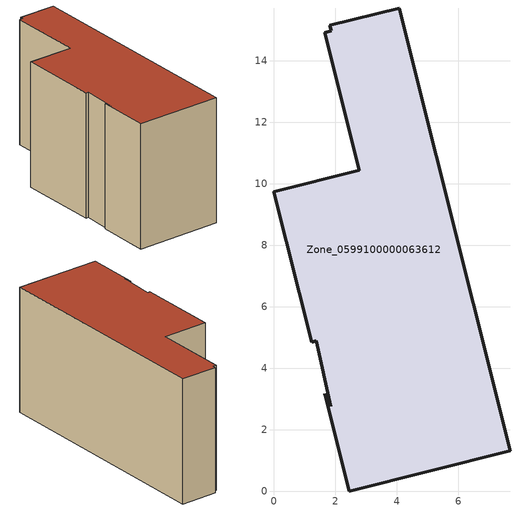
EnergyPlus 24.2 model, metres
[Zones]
Zone_0599100000063612
 floor ground (C_G): 4.08,15.71 7.68,1.31 2.45,0 1.65,3.17 1.84,2.75 1.38,4.88 1.23,4.85 0,9.73 2.78,10.43 1.66,14.91 1.87,14.97 1.82,15.14 z0
 wall outside (C_F): 7.68,1.31 4.08,15.71 1.82,15.14 1.87,14.97 1.66,14.91 2.78,10.43 0,9.73 1.23,4.85 1.38,4.88 1.84,2.75 1.65,3.17 2.45,0 7.68,1.31 z0:7.86
 roof outside (C_R): 1.38,4.88 1.84,2.75 1.65,3.17 2.45,0 7.68,1.31 4.08,15.71 1.82,15.14 1.87,14.97 1.66,14.91 2.78,10.43 0,9.73 1.23,4.85 z7.86
[BUILDING]
Pand.0599100000063612: North Axis=0; Terrain=City; Loads Convergence Tolerance Value=0.04; Temperature Convergence Tolerance Value=0.4; Solar Distribution=FullExterior; Maximum Number of Warmup Days=25; Minimum Number of Warmup Days=1
[Site:Location]
Rotterdam.The.Hague.AP_ZH_NLD Design_Conditions: Latitude=51.96; Longitude=4.45; Time Zone=1; Elevation=-4.5
[SITE:GROUNDTEMPERATURE:BUILDINGSURFACE]
18, 18, 18, 18, 18, 18, 18, 18, 18, 18, 18, 18
[MATERIAL] Thermal Absorptance=0.9; Solar Absorptance=0.7; Visible Absorptance=0.7
Name | Roughness | Thickness | Conductivity | Density | Specific Heat
G.TC.1975-1991 | MediumSmooth | 0.15 | 0.288461 | 540 | 1210
F.TC.1975-1991 | Rough | 0.3 | 0.230769 | 1920 | 840
R.TC.1975-1991 | MediumRough | 0.2 | 0.153846 | 1500 | 1000
[CONSTRUCTION]
C_G: G.TC.1975-1991
C_F: F.TC.1975-1991
C_R: R.TC.1975-1991
[ZONE]
Zone_0599100000063612: Type=1; Multiplier=1; Ceiling Height=Autocalculate; Volume=Autocalculate; Floor Area=autocalculate; Part of Total Floor Area=Yes
[ZONEINFILTRATION:DESIGNFLOWRATE]
Infil_Zone_0599100000063612: Zone or ZoneList or Space or SpaceList=Zone_0599100000063612; Schedule=AlwaysOn; Design Flow Rate Calculation Method=Flow/Area; Flow Rate per Floor Area=0.003; Constant Term Coefficient=1; Temperature Term Coefficient=0; Velocity Term Coefficient=0; Velocity Squared Term Coefficient=0
[HVACTEMPLATE:ZONE:IDEALLOADSAIRSYSTEM]
Zone_0599100000063612: Maximum Heating Supply Air Temperature=50; Minimum Cooling Supply Air Temperature=13; Maximum Heating Supply Air Humidity Ratio=0.0156; Minimum Cooling Supply Air Humidity Ratio=0.0077; Heating Limit=NoLimit; Cooling Limit=NoLimit; Dehumidification Control Type=ConstantSensibleHeatRatio; Cooling Sensible Heat Ratio=0.7; Dehumidification Setpoint=60; Humidification Control Type=None; Humidification Setpoint=30; Outdoor Air Method=None; Outdoor Air Flow Rate per Person=0.00944; Outdoor Air Flow Rate per Zone Floor Area=0; Outdoor Air Flow Rate per Zone=0; Demand Controlled Ventilation Type=None; Outdoor Air Economizer Type=NoEconomizer; Heat Recovery Type=None; Sensible Heat Recovery Effectiveness=0.7; Latent Heat Recovery Effectiveness=0.65
[ZONECONTROL:THERMOSTAT]
ThermostatControl_Zone_0599100000063612: Zone or ZoneList=Zone_0599100000063612; Control Type Schedule=DualSetpointControlType; Control 1=Thermostat_Zone_0599100000063612; Temperature Difference Between Cutout And Setpoint=0
[THERMOSTATSETPOINT:DUALSETPOINT]
Thermostat_Zone_0599100000063612: Heating Setpoint Temperature Schedule=HeatingSetpoint_Zone_0599100000063612; Cooling Setpoint Temperature Schedule=CoolingSetpoint_Zone_0599100000063612
[SCHEDULE:COMPACT]
HeatingSetpoint_Zone_0599100000063612: Through: 12/31, For: AllDays, Until: 24:00, 21
CoolingSetpoint_Zone_0599100000063612: Through: 12/31, For: AllDays, Until: 24:00, 24
DualSetpointControlType: Through: 12/31, For: AllDays, Until: 24:00, 4
AlwaysOn: Through: 12/31, For: AllDays, Until: 24:00, 1
